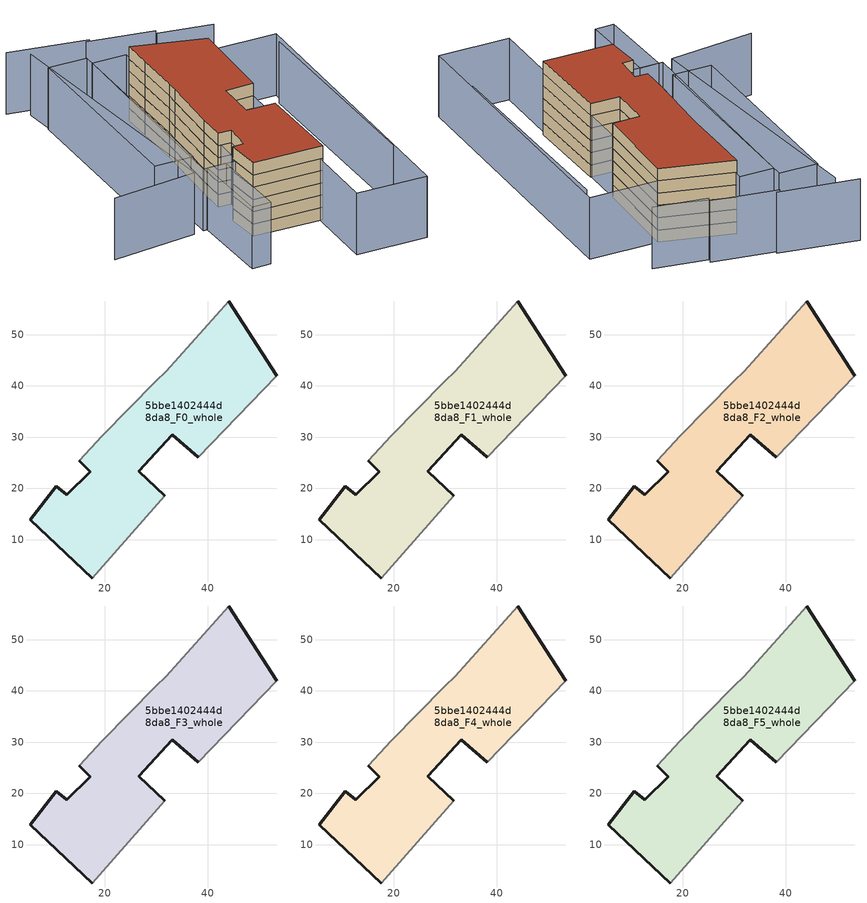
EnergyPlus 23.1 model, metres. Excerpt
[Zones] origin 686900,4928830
5bbe1402444d8da8_F0_whole
 floor ground (EU_floor_Construction): 44.17,56.54 53.53,41.99 38.19,26.09 33.09,30.43 26.62,23.34 31.62,18.59 17.56,2.54 5.39,13.93 10.48,20.41 12.59,18.74 17.13,23.29 14.99,25.38 19.44,30.23 29.94,40.85 31.93,42.89 39.21,51.01 z0
 wall outside (EU_wall_Construction): 53.53,41.99 44.17,56.54 / 14.99,25.38 17.13,23.29 12.59,18.74 10.48,20.41 5.39,13.93 17.56,2.54 / 31.62,18.59 26.62,23.34 33.09,30.43 38.19,26.09 z0:3
 wall adiabatic (EU_wall_Construction): 44.17,56.54 39.21,51.01 31.93,42.89 29.94,40.85 19.44,30.23 14.99,25.38 / 17.56,2.54 31.62,18.59 / 38.19,26.09 53.53,41.99 z0:3
5bbe1402444d8da8_F1_whole
 floor to 5bbe1402444d8da8_F0_whole (EU_floor_Construction): 44.17,56.54 53.53,41.99 38.19,26.09 33.09,30.43 26.62,23.34 31.62,18.59 17.56,2.54 5.39,13.93 10.48,20.41 12.59,18.74 17.13,23.29 14.99,25.38 19.44,30.23 29.94,40.85 31.93,42.89 39.21,51.01 z3
 wall outside (EU_wall_Construction): 53.53,41.99 44.17,56.54 / 14.99,25.38 17.13,23.29 12.59,18.74 10.48,20.41 5.39,13.93 17.56,2.54 / 31.62,18.59 26.62,23.34 33.09,30.43 38.19,26.09 z3:6
 wall adiabatic (EU_wall_Construction): 44.17,56.54 39.21,51.01 31.93,42.89 29.94,40.85 19.44,30.23 14.99,25.38 / 17.56,2.54 31.62,18.59 / 38.19,26.09 53.53,41.99 z3:6
5bbe1402444d8da8_F2_whole
 floor to 5bbe1402444d8da8_F1_whole (EU_floor_Construction): 44.17,56.54 53.53,41.99 38.19,26.09 33.09,30.43 26.62,23.34 31.62,18.59 17.56,2.54 5.39,13.93 10.48,20.41 12.59,18.74 17.13,23.29 14.99,25.38 19.44,30.23 29.94,40.85 31.93,42.89 39.21,51.01 z6
 wall outside (EU_wall_Construction): 53.53,41.99 44.17,56.54 / 14.99,25.38 17.13,23.29 12.59,18.74 10.48,20.41 5.39,13.93 17.56,2.54 / 31.62,18.59 26.62,23.34 33.09,30.43 38.19,26.09 z6:9
 wall adiabatic (EU_wall_Construction): 44.17,56.54 39.21,51.01 31.93,42.89 29.94,40.85 19.44,30.23 14.99,25.38 / 17.56,2.54 31.62,18.59 / 38.19,26.09 53.53,41.99 z6:9
5bbe1402444d8da8_F3_whole
 floor to 5bbe1402444d8da8_F2_whole (EU_floor_Construction): 44.17,56.54 53.53,41.99 38.19,26.09 33.09,30.43 26.62,23.34 31.62,18.59 17.56,2.54 5.39,13.93 10.48,20.41 12.59,18.74 17.13,23.29 14.99,25.38 19.44,30.23 29.94,40.85 31.93,42.89 39.21,51.01 z9
 wall outside (EU_wall_Construction): 53.53,41.99 44.17,56.54 / 14.99,25.38 17.13,23.29 12.59,18.74 10.48,20.41 5.39,13.93 17.56,2.54 / 31.62,18.59 26.62,23.34 33.09,30.43 38.19,26.09 z9:12
 wall adiabatic (EU_wall_Construction): 44.17,56.54 39.21,51.01 31.93,42.89 29.94,40.85 19.44,30.23 14.99,25.38 / 17.56,2.54 31.62,18.59 / 38.19,26.09 53.53,41.99 z9:12
5bbe1402444d8da8_F4_whole
 floor to 5bbe1402444d8da8_F3_whole (EU_floor_Construction): 44.17,56.54 53.53,41.99 38.19,26.09 33.09,30.43 26.62,23.34 31.62,18.59 17.56,2.54 5.39,13.93 10.48,20.41 12.59,18.74 17.13,23.29 14.99,25.38 19.44,30.23 29.94,40.85 31.93,42.89 39.21,51.01 z12
 wall outside (EU_wall_Construction): 53.53,41.99 44.17,56.54 / 14.99,25.38 17.13,23.29 12.59,18.74 10.48,20.41 5.39,13.93 17.56,2.54 / 31.62,18.59 26.62,23.34 33.09,30.43 38.19,26.09 z12:15
 wall adiabatic (EU_wall_Construction): 44.17,56.54 39.21,51.01 31.93,42.89 29.94,40.85 19.44,30.23 14.99,25.38 / 17.56,2.54 31.62,18.59 / 38.19,26.09 53.53,41.99 z12:15
5bbe1402444d8da8_F5_whole
 floor to 5bbe1402444d8da8_F4_whole (EU_floor_Construction): 44.17,56.54 53.53,41.99 38.19,26.09 33.09,30.43 26.62,23.34 31.62,18.59 17.56,2.54 5.39,13.93 10.48,20.41 12.59,18.74 17.13,23.29 14.99,25.38 19.44,30.23 29.94,40.85 31.93,42.89 39.21,51.01 z15
 wall outside (EU_wall_Construction): 53.53,41.99 44.17,56.54 / 14.99,25.38 17.13,23.29 12.59,18.74 10.48,20.41 5.39,13.93 17.56,2.54 / 31.62,18.59 26.62,23.34 33.09,30.43 38.19,26.09 z15:18
 wall adiabatic (EU_wall_Construction): 44.17,56.54 39.21,51.01 31.93,42.89 29.94,40.85 19.44,30.23 14.99,25.38 / 17.56,2.54 31.62,18.59 / 38.19,26.09 53.53,41.99 z15:18
 roof outside (EU_roof_Construction): 31.62,18.59 26.62,23.34 33.09,30.43 38.19,26.09 53.53,41.99 44.17,56.54 39.21,51.01 31.93,42.89 29.94,40.85 19.44,30.23 14.99,25.38 17.13,23.29 12.59,18.74 10.48,20.41 5.39,13.93 17.56,2.54 z18
shading: 28.08,-9.58 62.56,29.17 / 38.95,77.07 1.95,26.08 / 1.95,26.08 -14.51,38.03 / 64.88,44.93 56.93,54.87 / 57.89,55.52 48.21,67.77 / 49.33,67.51 37.64,82.17 / 65.57,30.94 17.87,-21.05 / 17.87,-21.05 5.42,-9.62 / 5.42,-9.62 53.12,42.37 / 53.12,42.37 65.57,30.94 / -4.59,6.23 -8.06,9.21 / -8.06,9.21 4.78,24.18 / 4.78,24.18 8.26,21.2 / 8.26,21.2 -4.59,6.23 / 4.07,24.84 39.79,63.35 / 39.79,63.35 45.76,57.81 / 45.76,57.81 10.04,19.3 / 10.04,19.3 4.07,24.84 / 41.43,65.18 8.57,28.73 / 8.57,28.73 1.68,34.94 / 1.68,34.94 34.55,71.39 / 34.55,71.39 41.43,65.18 z0:15
[Building]
EU S2 Campaign: North Axis=0; Terrain=City; Solar Distribution=FullExterior
[Site:Location]
Bologna: Latitude=44.5; Longitude=11.25; Time Zone=1; Elevation=37
[SizingPeriod:WeatherFileDays]
AnnualSizingPeriod: Begin Month=1; Begin Day of Month=1; End Month=12; End Day of Month=31; Day of Week for Start Day=Monday; Use Weather File Daylight Saving Period=No; Use Weather File Rain and Snow Indicators=No
[MATERIAL]
EU_InternalMass_Material: Roughness=MediumRough; Thickness=0.1; Conductivity=1; Density=1800; Specific Heat=900; Thermal Absorptance=0.9; Solar Absorptance=0.7; Visible Absorptance=0.7
[MATERIAL:NOMASS] Roughness=MediumRough; Thermal Absorptance=0.9; Solar Absorptance=0.7; Visible Absorptance=0.7
Name | Thermal Resistance
EU_wall_NoMass | 0.905828
EU_roof_NoMass | 0.37593
EU_floor_NoMass | 0.67114
[CONSTRUCTION]
EU_wall_Construction: EU_wall_NoMass
EU_roof_Construction: EU_roof_NoMass
EU_floor_Construction: EU_floor_NoMass
EU_InternalMass_Construction: EU_InternalMass_Material
[ZONE] Type=1; Multiplier=1; Ceiling Height=autocalculate; Volume=2513.36; Floor Area=autocalculate; Part of Total Floor Area=Yes
5bbe1402444d8da8_F0_whole; 5bbe1402444d8da8_F1_whole; 5bbe1402444d8da8_F2_whole; 5bbe1402444d8da8_F3_whole; 5bbe1402444d8da8_F4_whole; 5bbe1402444d8da8_F5_whole
[INTERNALMASS] Construction=EU_InternalMass_Construction; Surface Area=837.787
Name | Zone or ZoneList
5bbe1402444d8da8_F0_whole_EU_InternalMass | 5bbe1402444d8da8_F0_whole
5bbe1402444d8da8_F1_whole_EU_InternalMass | 5bbe1402444d8da8_F1_whole
5bbe1402444d8da8_F2_whole_EU_InternalMass | 5bbe1402444d8da8_F2_whole
5bbe1402444d8da8_F3_whole_EU_InternalMass | 5bbe1402444d8da8_F3_whole
5bbe1402444d8da8_F4_whole_EU_InternalMass | 5bbe1402444d8da8_F4_whole
5bbe1402444d8da8_F5_whole_EU_InternalMass | 5bbe1402444d8da8_F5_whole
[OTHEREQUIPMENT] Fuel Type=Electricity; Design Level Calculation Method=Watts/Area; Power per Zone Floor Area=1; Fraction Latent=0; Fraction Radiant=0; Fraction Lost=0; Carbon Dioxide Generation Rate=0; EndUse Subcategory=EU_Step8_InternalGains
Name | Zone or ZoneList or Space or SpaceList | Schedule
EU_Step8_InternalGain_5bbe1402444d8da8_F0_whole_f000 | 5bbe1402444d8da8_F0_whole | EU_Step8_GainSchedule_5bbe1402444d8da8_F0_whole_f000
EU_Step8_InternalGain_5bbe1402444d8da8_F1_whole_f000 | 5bbe1402444d8da8_F1_whole | EU_Step8_GainSchedule_5bbe1402444d8da8_F1_whole_f000
EU_Step8_InternalGain_5bbe1402444d8da8_F2_whole_f000 | 5bbe1402444d8da8_F2_whole | EU_Step8_GainSchedule_5bbe1402444d8da8_F2_whole_f000
EU_Step8_InternalGain_5bbe1402444d8da8_F3_whole_f000 | 5bbe1402444d8da8_F3_whole | EU_Step8_GainSchedule_5bbe1402444d8da8_F3_whole_f000
EU_Step8_InternalGain_5bbe1402444d8da8_F4_whole_f000 | 5bbe1402444d8da8_F4_whole | EU_Step8_GainSchedule_5bbe1402444d8da8_F4_whole_f000
EU_Step8_InternalGain_5bbe1402444d8da8_F5_whole_f000 | 5bbe1402444d8da8_F5_whole | EU_Step8_GainSchedule_5bbe1402444d8da8_F5_whole_f000
[ZONEVENTILATION:DESIGNFLOWRATE] Schedule=EU_AlwaysOn; Design Flow Rate Calculation Method=AirChanges/Hour; Air Changes per Hour=0.73129; Ventilation Type=Natural; Fan Pressure Rise=0; Fan Total Efficiency=1; Constant Term Coefficient=1; Temperature Term Coefficient=0; Velocity Term Coefficient=0; Velocity Squared Term Coefficient=0; Minimum Indoor Temperature=-100; Maximum Indoor Temperature=100; Delta Temperature=-100; Minimum Outdoor Temperature=-100; Maximum Outdoor Temperature=100; Maximum Wind Speed=40
Name | Zone or ZoneList or Space or SpaceList
EU_ConstantAir_5bbe1402444d8da8_F0_whole | 5bbe1402444d8da8_F0_whole
EU_ConstantAir_5bbe1402444d8da8_F1_whole | 5bbe1402444d8da8_F1_whole
EU_ConstantAir_5bbe1402444d8da8_F2_whole | 5bbe1402444d8da8_F2_whole
EU_ConstantAir_5bbe1402444d8da8_F3_whole | 5bbe1402444d8da8_F3_whole
EU_ConstantAir_5bbe1402444d8da8_F4_whole | 5bbe1402444d8da8_F4_whole
EU_ConstantAir_5bbe1402444d8da8_F5_whole | 5bbe1402444d8da8_F5_whole
[HVACTEMPLATE:THERMOSTAT] Constant Heating Setpoint=20; Constant Cooling Setpoint=50
EU_HeatOnly_5bbe1402444d8da8_F0_whole; EU_HeatOnly_5bbe1402444d8da8_F1_whole; EU_HeatOnly_5bbe1402444d8da8_F2_whole; EU_HeatOnly_5bbe1402444d8da8_F3_whole; EU_HeatOnly_5bbe1402444d8da8_F4_whole; EU_HeatOnly_5bbe1402444d8da8_F5_whole
[HVACTEMPLATE:ZONE:IDEALLOADSAIRSYSTEM] System Availability Schedule=EU_AlwaysOn; Maximum Heating Supply Air Temperature=50; Minimum Cooling Supply Air Temperature=13; Maximum Heating Supply Air Humidity Ratio=0.0156; Minimum Cooling Supply Air Humidity Ratio=0.0077; Heating Limit=NoLimit; Cooling Limit=NoLimit; Heating Availability Schedule=EU_AlwaysOn; Cooling Availability Schedule=EU_CoolingOff; Dehumidification Control Type=ConstantSensibleHeatRatio; Cooling Sensible Heat Ratio=0.7; Dehumidification Setpoint=60; Humidification Control Type=None; Humidification Setpoint=30; Outdoor Air Method=None; Outdoor Air Flow Rate per Person=0.00944; Outdoor Air Flow Rate per Zone Floor Area=0; Outdoor Air Flow Rate per Zone=0; Demand Controlled Ventilation Type=None; Outdoor Air Economizer Type=NoEconomizer; Heat Recovery Type=None; Sensible Heat Recovery Effectiveness=0.7; Latent Heat Recovery Effectiveness=0.65
Name | Template Thermostat
5bbe1402444d8da8_F0_whole | EU_HeatOnly_5bbe1402444d8da8_F0_whole
5bbe1402444d8da8_F1_whole | EU_HeatOnly_5bbe1402444d8da8_F1_whole
5bbe1402444d8da8_F2_whole | EU_HeatOnly_5bbe1402444d8da8_F2_whole
5bbe1402444d8da8_F3_whole | EU_HeatOnly_5bbe1402444d8da8_F3_whole
5bbe1402444d8da8_F4_whole | EU_HeatOnly_5bbe1402444d8da8_F4_whole
5bbe1402444d8da8_F5_whole | EU_HeatOnly_5bbe1402444d8da8_F5_whole
[SIZING:ZONE] Zone Cooling Design Supply Air Temperature Input Method=SupplyAirTemperature; Zone Cooling Design Supply Air Temperature=13; Zone Heating Design Supply Air Temperature Input Method=SupplyAirTemperature; Zone Heating Design Supply Air Temperature=50; Zone Cooling Design Supply Air Humidity Ratio=0.008; Zone Heating Design Supply Air Humidity Ratio=0.008; Cooling Design Air Flow Method=DesignDay; Cooling Design Air Flow Rate=0; Cooling Minimum Air Flow per Zone Floor Area=0.000762; Cooling Minimum Air Flow=0; Cooling Minimum Air Flow Fraction=0.2; Heating Design Air Flow Method=DesignDay; Heating Design Air Flow Rate=0; Heating Maximum Air Flow per Zone Floor Area=0.002032; Heating Maximum Air Flow=0.141576; Heating Maximum Air Flow Fraction=0.3; Account for Dedicated Outdoor Air System=No; Dedicated Outdoor Air System Control Strategy=NeutralSupplyAir; Dedicated Outdoor Air Low Setpoint Temperature for Design=autosize; Dedicated Outdoor Air High Setpoint Temperature for Design=autosize; Zone Load Sizing Method=Sensible Load Only No Latent Load; Zone Latent Cooling Design Supply Air Humidity Ratio Input Method=HumidityRatioDifference; Zone Cooling Design Supply Air Humidity Ratio Difference=0.005; Zone Latent Heating Design Supply Air Humidity Ratio Input Method=HumidityRatioDifference; Zone Humidification Design Supply Air Humidity Ratio Difference=0.005
5bbe1402444d8da8_F0_whole; 5bbe1402444d8da8_F1_whole; 5bbe1402444d8da8_F2_whole; 5bbe1402444d8da8_F3_whole; 5bbe1402444d8da8_F4_whole; 5bbe1402444d8da8_F5_whole
[SCHEDULE:CONSTANT]
Name | Hourly Value
EU_AlwaysOn | 1
EU_CoolingOff | 0
[SCHEDULE:FILE] Column Number=1; Rows to Skip at Top=0; Number of Hours of Data=8760; Column Separator=Comma; Interpolate to Timestep=No; Minutes per Item=60; Adjust Schedule for Daylight Savings=Yes
Name | File
EU_Step8_GainSchedule_5bbe1402444d8da8_F0_whole_f000 | ../../schedules/5bbe1402444d8da8/5bbe1402444d8da8_F0_whole_f000_gain.csv
EU_Step8_GainSchedule_5bbe1402444d8da8_F1_whole_f000 | ../../schedules/5bbe1402444d8da8/5bbe1402444d8da8_F1_whole_f000_gain.csv
EU_Step8_GainSchedule_5bbe1402444d8da8_F2_whole_f000 | ../../schedules/5bbe1402444d8da8/5bbe1402444d8da8_F2_whole_f000_gain.csv
EU_Step8_GainSchedule_5bbe1402444d8da8_F3_whole_f000 | ../../schedules/5bbe1402444d8da8/5bbe1402444d8da8_F3_whole_f000_gain.csv
EU_Step8_GainSchedule_5bbe1402444d8da8_F4_whole_f000 | ../../schedules/5bbe1402444d8da8/5bbe1402444d8da8_F4_whole_f000_gain.csv
EU_Step8_GainSchedule_5bbe1402444d8da8_F5_whole_f000 | ../../schedules/5bbe1402444d8da8/5bbe1402444d8da8_F5_whole_f000_gain.csv
